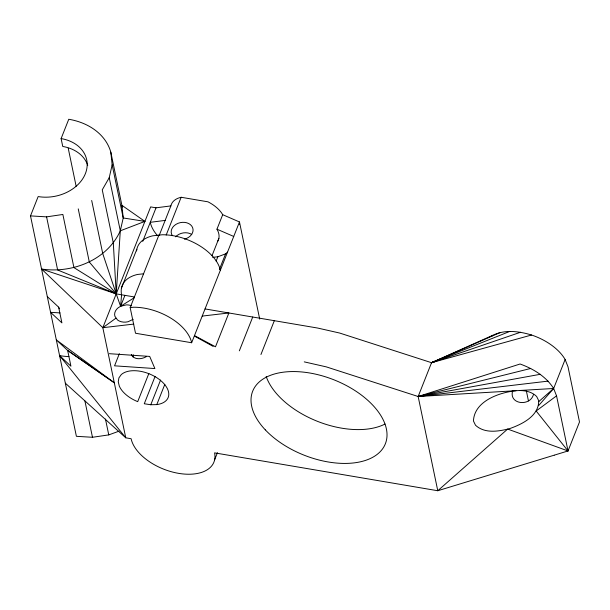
<?xml version="1.0" encoding="UTF-8"?>
<svg xmlns="http://www.w3.org/2000/svg" width="610" height="610" viewBox="0 0 610 610"><rect width="100%" height="100%" fill="white"/><g stroke="black" fill="none" stroke-linecap="round" stroke-linejoin="round"><path stroke-width="0.91" d="M515.93 390.72C499.254 392.421 474.214 401.197 473.451 421.007L475.518 425.246C484.797 433.832 498.568 431.468 509.785 428.578C522.206 424.186 538.95 415.982 538.721 400.709L536.655 396.477C531.272 391.132 523.212 390.049 515.93 390.72L418.155 396.508L326.236 366.862L304.268 361.875M133.163 319.312L128.07 321.744A11.3 8.715 -11.7 0 1 117.509 319.96L114.871 316.209A10.934 8.433 -11.7 0 1 118.218 307.753L120.589 306.281L116.22 293.875L120.3 230.809L123.22 217.961L121.878 205.303L144.913 221.399L120.3 230.809C107.169 260.135 72.102 273.661 41.564 269.033L102.831 327.7L125.759 437.812L131.127 438.735A44.194 25.094 21.6 0 0 178.593 473.352A44.194 25.094 21.6 0 0 214.575 452.864L437.774 490.737L554.154 455.197M512.568 391.101C508.923 404.643 530.281 406.618 533.43 394.624M134.307 296.948L116.22 293.875L113.315 242.971L102.251 189.84L109.236 177.678L112.156 164.822L110.814 152.165A63.135 48.678 -11.8 0 0 68.762 119.263L61.107 138.584L62.746 146.461A37.881 29.204 -11.8 0 1 87.733 165.394M133.582 354.875L133.018 356.987L131.508 354.685M119.019 431.163L108.763 434.892L92.476 437.279L76.395 436.318L30.5 215.894L38.155 196.572A37.881 29.204 -11.8 0 0 85.392 173.636A37.881 29.204 -11.8 0 0 61.107 138.584M133.773 324.085L102.831 327.7L150.655 206.904L156.023 207.819L170.884 205.913A28.411 16.134 21.6 0 1 181.147 197.274L207.964 201.819A28.411 16.134 21.6 0 1 222.703 214.689L239.471 221.956L259.7 319.114M121.527 287.897L136.831 249.246M142.732 241.392L156.023 207.819M124.92 295.354L120.589 306.281L126.194 304.901A11.3 8.715 -11.7 0 1 131.653 305.823M213.157 346.404L194.315 336.018L191.647 342.744L135.511 333.243L130.174 307.615L158.875 235.14M159.309 235.155L170.884 205.913M166.187 235.048L181.147 197.274M119.354 353.686L114.55 365.825L154.887 368.554L149.694 356.415L109.358 353.693M148.878 373.442L137.707 401.654A26.512 15.059 21.6 0 1 119.316 386.13L118.256 381.784L118.927 377.857L121.268 374.593A26.512 15.059 21.6 0 1 160.842 380.686A26.512 15.059 21.6 0 1 156.8 404.598L150.784 404.75L144.273 403.751L155.093 376.416M217.579 241.476A28.411 16.134 21.6 0 0 216.962 229.185L222.703 214.689M150.784 404.75L160.56 380.06M212.006 255.697L218.876 238.358M156.8 404.598L164.83 384.315M216.123 261.111L217.839 256.779L225.57 253.859L227.606 252.143M219.387 269.475L225.57 253.859M239.333 350.841L252.723 317.017M214.636 459.757L217.435 452.689M260.943 354.509L274.332 320.685M205.036 308.927L317.657 328.05L339.625 333.037L431.545 362.691L492.743 335.317C504.897 329.339 519.049 331.215 531.562 335.012A44.194 25.094 21.6 0 1 565.119 359.488L553.644 388.486L538.554 405.68M554.36 455.129L568.024 450.958L579.5 421.967L568.024 366.862L565.119 359.488M538.691 401.677L553.644 388.486C545.996 376.416 533.262 368.76 520.086 364.002L418.155 396.508L437.774 490.737L507.65 429.066L568.024 450.958L556.549 395.852L553.644 388.486L519.567 390.499M491.386 336.461L492.743 335.317M556.549 395.852L536.167 411.003L568.024 450.958M102.831 327.7L115.854 318.245M134.475 297.588L120.589 306.281L121.588 294.79A44.194 25.094 21.6 0 1 137.486 274.462L143.571 273.791M146.171 356.736C141.673 359.397 133.91 360.037 131.31 354.532M500.474 332.404L431.545 362.691L418.155 396.508L548.093 381.128M444.614 357.346L431.545 362.691L433.405 362.34M509.96 331.352L431.545 362.691L531.562 335.012M520.566 332.244L431.545 362.691L436.036 361.257M530.715 368.463L418.155 396.508L540.269 374.304M30.5 215.894L46.581 216.863L62.868 214.468L73.932 267.607L116.22 293.875L102.747 253.615L91.683 200.484M165.15 220.408L150.289 222.314A44.194 25.094 21.6 0 0 157.449 235.605M202.207 316.087L228.88 312.976L215.49 346.793L194.483 335.591L239.471 221.956L239.494 224.533M212.661 257.351L217.839 256.779M130.174 307.615L133.582 307.234A44.194 25.094 21.6 0 1 191.647 342.744M60.039 312.899L50.577 312.328L61.915 322.904L58.636 307.158L47.298 296.582M144.913 221.399L123.22 217.961L112.156 164.822M41.564 269.033L116.22 293.875L89.312 262.018L78.248 208.887M116.22 293.875L57.645 270.001L46.581 216.863M216.962 229.185L233.729 236.451M67.657 350.453L114.291 382.752L56.318 339.884L67.657 350.453L114.291 382.752M65.331 383.179L125.759 437.812L59.597 355.622A63.135 48.678 -11.8 0 0 68.968 356.606M59.597 355.622L70.935 366.198L67.725 350.819M58.636 307.158L59.376 308.759M526.407 391.117L528.451 400.922M110.814 152.165L122.259 207.133M109.236 177.678L120.3 230.809M68.221 148.215L76.143 186.279M105.461 419.039L108.763 434.892M84.904 400.922L92.476 437.279M385.04 424.041A71.362 40.527 21.6 0 1 317.04 421.167A71.362 40.527 21.6 0 1 266.189 376.454M136.579 250.893A44.194 25.094 21.6 0 1 152.79 235.811L162.275 234.758A44.194 25.094 21.6 0 1 220.34 270.268M172.378 235.681A11.049 8.517 -11.8 0 1 177.983 223.344A11.049 8.517 -11.8 0 1 192.585 227.553A11.049 8.517 -11.8 0 1 184.433 239.158M175.634 236.825A11.049 8.517 -11.8 0 1 191.731 234.453M265.297 429.852A71.362 40.527 21.6 0 0 381.997 449.623A71.362 40.527 21.6 0 0 309.75 373A71.362 40.527 21.6 0 0 265.297 429.852"/></g></svg>
